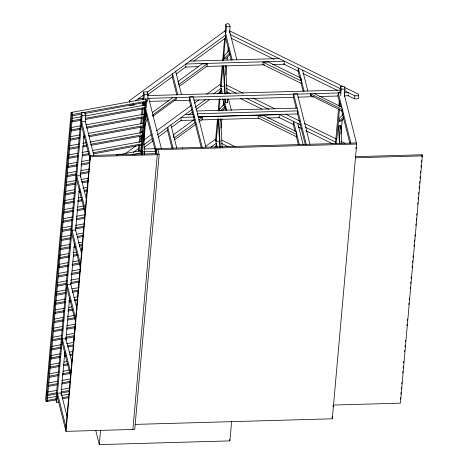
<?xml version="1.0" encoding="UTF-8"?>
<svg xmlns="http://www.w3.org/2000/svg" width="468" height="468" viewBox="0 0 468 468"><rect width="100%" height="100%" fill="white"/><g stroke="black" fill="none" stroke-linecap="round" stroke-linejoin="round"><path stroke-width="0.7" d="M146.279 107.704L146.864 101.147L146.308 98.941L145.378 98.97L71.113 112.455L45.636 399.426L46.192 401.632L56.47 399.888M46.192 401.632L71.668 114.66L71.113 112.455M47.122 401.602L72.593 114.631L72.025 112.361M72.639 211.635L55.961 399.549L56.651 402.305L58.512 402.252M72.774 210.179L81.373 113.303M56.651 402.305L82.128 115.333L81.438 112.577L85.153 112.472L85.843 115.227L85.264 121.779M85.024 113.929L85.153 112.472M61.068 394.302L64.83 351.942M65.865 340.289L69.615 298.046M70.779 284.936L74.465 243.418M75.564 231.034L79.314 188.791M80.35 177.138L84.1 134.889M65.736 430.256L90.125 155.493L157.014 153.592M73.909 340.593L74.166 337.685M74.81 330.426L75.067 327.518M75.325 324.616L75.582 321.709M77.132 304.282L77.454 300.649M77.776 297.016L77.904 295.565M78.097 293.383L78.291 291.207M78.548 288.3L78.87 284.673M79.513 277.407L79.776 274.505M80.163 270.147L80.291 268.69M81.836 251.263L82.157 247.63M157.903 149.684L159.143 154.639L134.755 429.402L66.011 431.356L90.406 156.593L81.584 121.475L85.299 121.37L93.84 155.388M129.425 102.387L129.589 100.556L225.898 30.227M231.637 421.282L229.893 440.891L99.292 444.6L100.579 430.074M129.735 105.259L133.515 105.154L133.62 103.931M138.464 99.397L138.528 98.637L143.629 98.491M138.329 151.515L138.908 144.981M139.101 142.804L139.68 136.27M139.938 133.368L140.517 126.834M140.774 123.926L141.354 117.392M141.552 115.216L142.132 108.681M142.389 105.78L142.646 102.872M142.962 99.31L143.612 91.985L147.326 91.88L148.017 94.635L147.438 101.164M139.277 151.369L139.856 144.834M140.113 141.927L140.628 136.118M140.886 133.216L141.406 127.407M141.728 123.78L142.243 117.971M142.5 115.064L143.079 108.535M143.337 105.628L143.658 102.001M143.916 99.093L144.302 94.741L143.612 91.985M141.857 132.772L141.979 131.344L143.22 131.309M142.641 123.915L144.033 119.118M140.657 152.141L141.307 144.858M141.564 141.944L142.149 135.387M142.342 133.204L142.921 126.647M143.114 124.465L143.764 117.175M143.892 115.719L144.542 108.436M144.799 105.522L145.057 102.609M141.213 154.341L145.934 101.176L145.361 98.9M143.46 135.574L143.582 134.146M147.198 93.331L147.326 91.88M142.143 154.317L145.829 112.8M143.892 141.096L145.571 122.218M152.808 115.888L152.901 114.871L176.617 97.555L176.483 99.081L152.761 116.397M155.312 153.72L155.768 148.637L356.417 142.933M155.657 154.095L156.043 149.737L356.698 144.033L332.303 418.796L135.299 424.394M132.894 429.454L157.289 154.692L144.126 102.299M181.052 119.334L180.952 120.475L194.08 120.1M181.122 118.568L181.221 117.421L194.349 117.053M185.796 65.906L185.691 67.053L198.824 66.678M185.86 65.14L185.966 63.999L284.433 61.197L284.333 62.343M189.3 99.21L189.464 97.379M197.414 114.964L197.525 113.742L297.853 110.893L297.578 113.946L197.982 116.772M198.613 117.31L202.55 117.199L202.351 119.486L198.865 122.031M207.295 63.771L178.834 84.556L178.051 81.438L202.041 63.923L207.295 63.771L207.09 66.064L179.215 86.422M217.474 118.854L215.684 139.037L216.239 141.242L219.954 141.137M218.182 110.928L219.27 98.672M219.714 93.629L219.907 91.465M222.171 65.935L220.563 84.088L221.118 86.287L224.213 86.2M222.622 60.852L224.622 38.347M225.266 31.087L225.845 24.552L227.43 23.4L229.56 24.447L230.116 26.653L229.536 33.187M216.239 141.242L218.223 118.895M218.925 110.969L220.013 98.713M220.463 93.67L220.715 90.786M221.118 86.287L222.92 65.965M223.371 60.881L225.436 37.651M225.822 33.292L226.401 26.758L225.845 24.552M218.679 118.977L218.445 121.569L219.843 147.496M219.393 110.934L219.562 108.986L224.388 104.019M230.157 54.335L225.874 58.746L224.02 58.798L224.307 55.563L229.133 50.591M220.422 120.223L220.533 118.925M221.107 128.162L221.937 118.79M223.09 105.815L223.47 101.492M225.798 75.295L226.635 65.853M227.15 60.05L227.407 57.143M227.857 52.065L228.249 47.707M258.289 115.614L258.084 117.901L296.513 136.785L296.712 134.497L295.934 131.379L263.542 115.467L258.289 115.614L296.712 134.497M263.034 62.185L262.829 64.479L301.252 83.362L301.456 81.069L300.672 77.951L268.287 62.039L263.034 62.185L301.456 81.069M279.519 116.532L279.419 117.679L267.749 118.012M279.589 115.772L279.688 114.625L197.999 116.947M284.263 63.11L284.164 64.251L272.493 64.584M309.974 144.255L297.274 93.705L293.559 93.816L293.29 96.864L296.109 108.096M300.719 80.449L300.819 79.303M310.249 95.279L310.383 93.752L342.406 109.489L342.272 111.015L310.249 95.279L311.565 95.238M337.99 94.378L337.878 95.601L340.698 106.833M335.457 143.74L338.551 108.892M338.809 105.99L339.323 100.181M339.973 92.921L340.552 86.387L344.267 86.282L344.957 89.037L344.313 96.297M336.41 143.594L339.435 109.471M339.698 106.564L340.02 102.937M340.663 95.677L341.242 89.142L340.552 86.387M341.716 143.22L340.774 125.699L338.92 125.752L338.633 128.987L339.405 143.395M343.559 118.667L341.184 121.118L339.323 121.171L339.61 117.936L342.991 114.455M340.488 128.934L340.774 125.699M340.961 134.047L342.248 119.527M342.64 115.175L342.833 112.993M348.268 94.957L348.204 95.724L344.559 95.829M348.403 93.43L348.473 92.67L344.097 92.793M344.524 87.317L358.242 94.056L358.658 95.712L358.389 98.76L354.604 98.871L354.879 95.817L344.407 90.669M332.157 416.239L332.303 418.796M333 406.791L333.128 405.335M355.902 148.748L356.031 147.291M400.392 399.145L400.52 397.689M400.842 394.056L400.971 392.599M401.292 388.961L401.427 387.51M401.749 383.871L401.877 382.42M402.714 372.961L402.843 371.51M403.17 367.871L403.299 366.415M403.621 362.782L403.749 361.325M404.586 351.872L404.715 350.415M405.042 346.782L405.171 345.325M405.493 341.687L405.621 340.236M406.914 325.687L407.043 324.23M407.365 320.598L407.493 319.141M408.786 304.598L408.915 303.141M409.237 299.502L409.365 298.052M410.208 288.592L410.337 287.141M410.658 283.503L410.787 282.052M411.109 278.413L411.237 276.957M412.08 267.503L412.209 266.046M412.53 262.413L412.659 260.957M412.981 257.318L413.109 255.867M413.952 246.414L414.081 244.957M414.402 241.318L414.531 239.868M414.853 236.229L414.981 234.772M415.824 225.319L415.953 223.862M416.274 220.229L416.403 218.772M416.725 215.14L416.853 213.683M417.696 204.229L417.825 202.773M418.146 199.134L418.275 197.683M418.597 194.044L418.725 192.588M419.117 188.224L419.246 186.773M419.568 183.134L419.697 181.683M420.018 178.045L420.147 176.588M420.469 172.955L420.597 171.499M420.989 167.134L421.118 165.678M421.44 162.045L421.569 160.588M421.89 156.95L422.083 154.768L355.2 156.669M422.083 154.768L422.364 155.873L400.409 403.159L333.526 405.06M145.296 115.748L146.303 113.057M144.84 120.223L146.806 114.993M144.489 126.062L147.432 118.211M224.02 58.798L229.729 52.919M220.703 110.758L224.985 106.347M222.563 110.705L225.418 107.763M339.323 121.171L343.606 116.76M135.556 100.807L143.231 95.203M147.367 92.184L225.886 34.843L225.617 37.896L193.734 61.179M133.515 105.154L134.696 104.288M147.683 94.805L172.481 76.699M176.021 74.114L186.059 66.784M152.311 112.536L172.674 97.666M125.436 153.551L136.024 145.817M143.676 140.23L151.322 134.644M156.622 130.777L191.336 105.429M194.279 103.282L198.982 99.842M206.634 94.255L220.165 84.375L222.475 93.559M133.175 152.504L138.487 148.625M143.805 144.747L152.071 138.709M157.383 134.831L192.213 109.395M195.168 107.236L205.797 99.479M213.472 93.875L221.148 88.271L220.873 91.324L217.333 93.91M144.121 147.367L152.977 140.903M158.289 137.019L167.737 130.122M171.282 127.536L181.315 120.206M188.399 115.034L192.535 112.016M196.074 109.43L209.658 99.514M173.312 134.866L194.372 119.48M195.583 122.288L174.09 137.978L173.505 135.644M198.485 120.165L202.55 117.199M174.47 139.844L195.963 124.155M205.873 146.203L215.286 139.329L217.24 147.098M210.951 147.104L216.269 143.22L215.994 146.273L214.818 147.139M72.493 115.777L81.841 114.063M84.72 113.531L145.829 102.316M71.481 118.503L81.543 116.655M85.141 116L144.817 105.048M72.049 120.773L81.397 119.059M85.708 118.269L145.39 107.318M71.949 121.92L81.297 120.206M85.609 119.41L145.285 108.465L144.858 106.757M71.388 127.495L80.736 125.775M85.767 124.851L144.009 114.169L144.577 116.438L86.34 127.126M80.59 128.179L71.241 129.893L70.955 128.758M71.136 131.04L80.484 129.326M86.954 128.138L144.477 117.585M70.58 136.615L79.929 134.895M88.551 133.316L143.196 123.289L143.77 125.559L88.405 135.72M70.428 139.014L79.776 137.299M83.374 136.638L84.813 136.375M70.329 140.16L79.677 138.446M83.269 137.785L84.708 137.522M89.025 136.732L143.664 126.705M69.767 145.735L79.115 144.015M82.713 143.36L86.305 142.699M89.903 142.038L142.389 132.409L142.956 134.679L90.47 144.308M69.621 148.134L78.969 146.42M83.281 145.63L86.878 144.969M69.521 149.28L78.864 147.566M82.462 146.905L86.773 146.115M91.09 145.326L142.857 135.825M68.24 154.984L77.589 153.27M81.9 152.48L88.37 151.293M92.687 150.497L141.576 141.529L142.149 143.799L93.255 152.773M78.156 155.54L68.814 157.26L68.527 156.119M82.473 154.75L88.943 153.562M68.708 158.4L78.057 156.686M82.368 155.897L88.844 154.709M93.155 153.913L142.05 144.945M68.152 163.975L77.495 162.261M81.812 161.466L90.441 159.886M116.321 155.136L140.769 150.649L141.342 152.919L131.994 154.633M77.349 164.66L68 166.38L67.72 165.239M80.946 164.005L89.569 162.419M67.901 167.521L77.249 165.807M80.841 165.145L89.47 163.566M67.339 173.096L76.688 171.382M80.999 170.586L88.908 169.135M67.193 175.5L76.541 173.78M80.133 173.125L89.482 171.411M67.094 176.641L76.436 174.927M80.034 174.266L88.663 172.686M66.532 182.216L75.88 180.502M80.911 179.577L88.101 178.255M66.38 184.62L75.728 182.906M81.479 181.847L87.955 180.66M66.28 185.761L75.629 184.047M82.099 182.859L88.569 181.672M65.719 191.336L74.348 189.751M82.976 188.171L88.013 187.247M74.921 192.026L65.573 193.74L65.286 192.605M78.513 191.365L79.952 191.102M84.269 190.306L87.142 189.78M65.473 194.887L74.816 193.167M79.133 192.377L80.572 192.114M84.164 191.453L87.042 190.926M64.912 200.456L74.26 198.742M78.571 197.952L81.45 197.42M74.108 201.146L64.765 202.86L64.479 201.726M77.706 200.485L82.017 199.696M64.66 204.007L74.008 202.287M77.606 201.632L81.918 200.836M64.104 209.576L73.447 207.862M77.764 207.072L83.515 206.014M63.952 211.981L73.3 210.267M76.898 209.606L84.088 208.283M63.853 213.127L73.201 211.407M76.793 210.752L84.702 209.301M63.291 218.696L72.639 216.982M76.237 216.321L84.86 214.742M63.145 221.101L72.493 219.387M76.805 218.591L84.714 217.14M63.045 222.247L72.388 220.533M76.705 219.738L84.614 218.287M62.484 227.817L71.832 226.102M75.424 225.441L84.772 223.727M71.68 228.507L62.332 230.221L62.051 229.086M75.278 227.846L83.907 226.26M62.232 231.367L71.581 229.653M75.892 228.858L83.801 227.407M61.671 236.937L71.019 235.223M76.77 234.17L83.246 232.982M61.524 239.341L70.873 237.627M77.343 236.439L83.093 235.386M61.425 240.488L70.767 238.774M77.243 237.586L82.994 236.527M60.863 246.057L70.212 244.343M78.121 242.892L82.432 242.102M60.717 248.461L70.06 246.747M79.408 245.033L82.286 244.507M60.612 249.608L69.96 247.894M73.558 247.233L75.711 246.835M79.308 246.18L82.9 245.519M59.337 255.312L68.685 253.597M72.996 252.802L76.588 252.147M69.252 255.867L59.904 257.581L59.623 256.446M73.564 255.078L77.162 254.416M59.805 258.728L69.153 257.014M73.464 256.218L77.782 255.429M59.243 264.303L68.591 262.583M72.903 261.793L78.659 260.74M68.445 264.987L59.097 266.701L58.67 264.999M72.037 264.326L79.227 263.01M58.997 267.848L68.34 266.134M72.657 265.344L79.847 264.022M58.436 273.423L67.784 271.703M72.095 270.913L80.005 269.463M58.284 275.822L67.632 274.108M71.23 273.447L80.578 271.732M58.184 276.968L67.532 275.254M71.124 274.593L79.753 273.008M57.622 282.543L66.971 280.823M70.569 280.168L79.197 278.583M57.476 284.942L66.825 283.228M71.136 282.438L79.045 280.987M57.377 286.088L66.719 284.374M70.317 283.713L79.665 281.999M56.815 291.663L65.444 290.078M71.914 288.891L79.104 287.574M66.011 292.348L56.669 294.068L56.382 292.927M72.487 291.16L78.238 290.107M56.564 295.209L65.912 293.494M72.382 292.307L78.133 291.254M56.008 300.784L65.35 299.07M73.979 297.484L77.577 296.823M65.204 301.468L55.856 303.188L55.575 302.047M68.802 300.813L70.235 300.55M74.552 299.754L77.425 299.227M55.756 304.329L65.105 302.615M68.697 301.954L70.136 301.69M74.447 300.901L77.325 300.374M55.195 309.904L64.543 308.19M68.855 307.394L71.733 306.868M55.048 312.308L64.397 310.588M67.989 309.933L72.306 309.137M54.949 313.449L64.291 311.735M67.889 311.074L72.92 310.155M54.387 319.024L63.736 317.31M67.328 316.649L74.517 315.327M54.235 321.428L63.584 319.714M67.901 318.919L74.371 317.731M54.136 322.569L63.484 320.855M67.796 320.065L74.985 318.743M53.574 328.144L62.203 326.559M66.52 325.769L75.869 324.055M62.776 328.834L53.428 330.548L53.141 329.413M66.368 328.173L74.997 326.588M53.329 331.689L62.671 329.975M66.988 329.185L74.898 327.735M52.767 337.264L62.115 335.55M66.427 334.76L74.336 333.304M52.621 339.669L61.963 337.954M65.561 337.293L74.19 335.708M52.515 340.815L61.864 339.095M65.462 338.44L74.084 336.855M51.96 346.384L61.302 344.67M66.339 343.746L73.529 342.424M51.808 348.789L61.156 347.075M67.626 345.887L73.377 344.828M51.708 349.935L61.056 348.215M67.527 347.028L73.997 345.84M50.427 355.639L60.495 353.79M64.093 353.129L65.526 352.866M69.124 352.205L72.715 351.55M60.349 356.195L51 357.909L50.714 356.774M64.66 355.399L66.099 355.136M69.691 354.481L72.569 353.948M50.901 359.055L60.243 357.336M64.561 356.546L66 356.283M70.311 355.493L72.47 355.095M50.339 364.625L59.688 362.911M63.999 362.121L66.877 361.589M71.189 360.799L72.628 360.535M59.535 365.315L50.193 367.029L49.906 365.894M63.133 364.654L67.445 363.864M50.088 368.176L59.436 366.462M63.747 365.666L68.065 364.876M49.526 373.745L58.874 372.031M63.192 371.241L69.662 370.053M49.38 376.149L58.728 374.435M62.32 373.774L70.229 372.323M49.28 377.296L58.629 375.582M62.221 374.921L70.13 373.47M48.719 382.865L58.067 381.151M61.659 380.49L70.288 378.91M48.573 385.269L57.915 383.555M62.232 382.765L70.141 381.315M48.467 386.416L57.816 384.702M61.413 384.041L70.756 382.327M47.192 392.12L56.54 390.406M60.852 389.61L70.2 387.896M57.108 392.675L47.759 394.389L47.479 393.255M61.425 391.886L69.328 390.435M47.66 395.536L57.008 393.822M61.32 393.026L69.229 391.576M47.373 398.057L56.716 396.337M61.753 395.413L68.942 394.097M47.221 400.456L56.569 398.742M62.32 397.689L68.79 396.501M62.221 398.83L68.691 397.642M226.401 26.758L230.116 26.653M189.914 61.109L279.098 58.576M206.113 66.468L264.467 64.812M144.302 94.741L148.017 94.635M341.242 89.142L344.957 89.037M147.59 95.601L340.218 90.131M340.242 92.488L338.148 92.547L350.848 143.091M148.005 98.368L340.452 92.898M146.864 101.147L71.668 114.66M149.193 101.375L168.872 100.819M173.979 100.673L190.014 100.216M193.658 100.111L293.53 97.274M297.9 97.151L313.94 96.695M319.773 96.531L337.995 96.01M354.879 95.817L358.658 95.712M225.067 99.023L225.734 102.802L227.588 102.749L227.395 99.099M196.829 110.986L297.157 108.137M82.128 115.333L85.843 115.227M185.176 114.537L193.149 114.309M201.375 119.896L259.722 118.24M144.214 148.988L155.002 148.684M143.974 151.772L155.616 151.439M90.406 156.593L159.143 154.639M355.475 157.774L422.364 155.873M342.564 86.352L229.554 30.818L236.831 59.775M230.531 34.714L340.476 88.739M230.917 38.089L274.108 59.313M283.269 63.818L298.321 71.212M302.907 73.464L337.592 90.505M348.063 95.653L354.604 98.871M314.326 93.641L341.815 107.149M226.12 84.883L243.103 93.231M252.901 98.046L275.114 108.962M285.562 114.098L299.935 121.159M304.504 123.406L336.515 139.136M341.09 141.383L345.01 143.307M226.442 88.458L236.258 93.284M246.73 98.432L268.983 109.366M279.454 114.508L300.397 124.798M305.633 127.372L335.737 142.167M226.828 91.833L230.098 93.442M240.57 98.59L262.168 109.202M278.232 117.094L293.582 124.64M298.163 126.886L301.433 128.495M306.014 130.748L332.847 143.933M221.891 140.16L234.959 146.578M221.569 143.413L228.109 146.63M344.255 94.495L356.698 144.033M341.973 109.845L342.272 111.015M341.581 110.343L349.871 143.337M302.58 70.118L307.833 91.049M304.118 91.155L298.309 68.018L298.034 71.072L299.801 78.08M301.029 82.988L303.147 91.406M293.559 93.816L306.253 144.36M297.344 113.01L305.282 144.6M297.835 123.54L303.094 144.477M299.38 144.583L293.565 121.446L293.296 124.494L295.056 131.508M296.291 136.416L298.403 144.828M224.909 30.946L232.186 59.91M225.289 36.598L231.204 60.138M226.764 92.015L227.12 93.424M228.536 99.076L231.373 110.378M227.15 101L227.588 102.749M223.891 99.21L226.734 110.512M220.603 90.254L221.493 93.787M222.733 98.73L225.576 110.033M215.906 145.911L216.257 147.326M205.932 147.209L193.231 96.665L189.517 96.771L202.211 147.315M189.248 99.824L201.234 147.56M175.687 71.505L181.496 94.641M177.781 94.747L172.522 73.809L172.253 76.863L176.81 95.01M182.327 147.906L182.432 148.321M170.943 124.927L176.758 148.063M173.037 148.169L167.784 127.237L167.509 130.291L172.066 148.432M148.643 97.929L161.337 148.473M229.542 439.475L229.893 440.891M143.068 98.087L143.424 99.491M143.149 102.545L143.857 105.353M144.559 108.161L155.493 151.685M143.898 151.357L144.606 154.165M129.589 100.556L129.864 101.655M81.309 124.529L89.856 158.547M86.346 199.099L80.473 175.711L76.758 175.816L85.305 209.834M76.489 178.87L85.03 212.887M81.701 254.147L75.652 230.051L71.932 230.157L80.478 264.174M71.662 233.21L80.209 267.228M77.056 309.202L70.826 284.398L67.111 284.503L75.652 318.515M66.842 287.551L75.383 321.569M95.741 430.455L99.292 444.6M71.879 362.121L66 338.738L62.285 338.844L70.832 372.861M62.016 341.897L70.563 375.909M67.228 417.175L61.179 393.079L57.465 393.184L66.006 427.202M57.19 396.238L66.011 431.356M338.92 125.752L339.862 143.272M225.588 65.52L227.079 93.261M223.727 65.573L225.26 94.045M225.535 99.152L225.734 102.802M223.324 66.62L224.798 93.986M220.633 119.007L222.16 147.484M218.772 119.059L220.305 147.537M143.892 134.193L144.255 154.504M141.979 131.344L142.009 132.795M142.056 135.697L142.085 137.147M142.319 150.205L142.395 154.557M141.599 135.626L141.705 141.336"/></g></svg>
